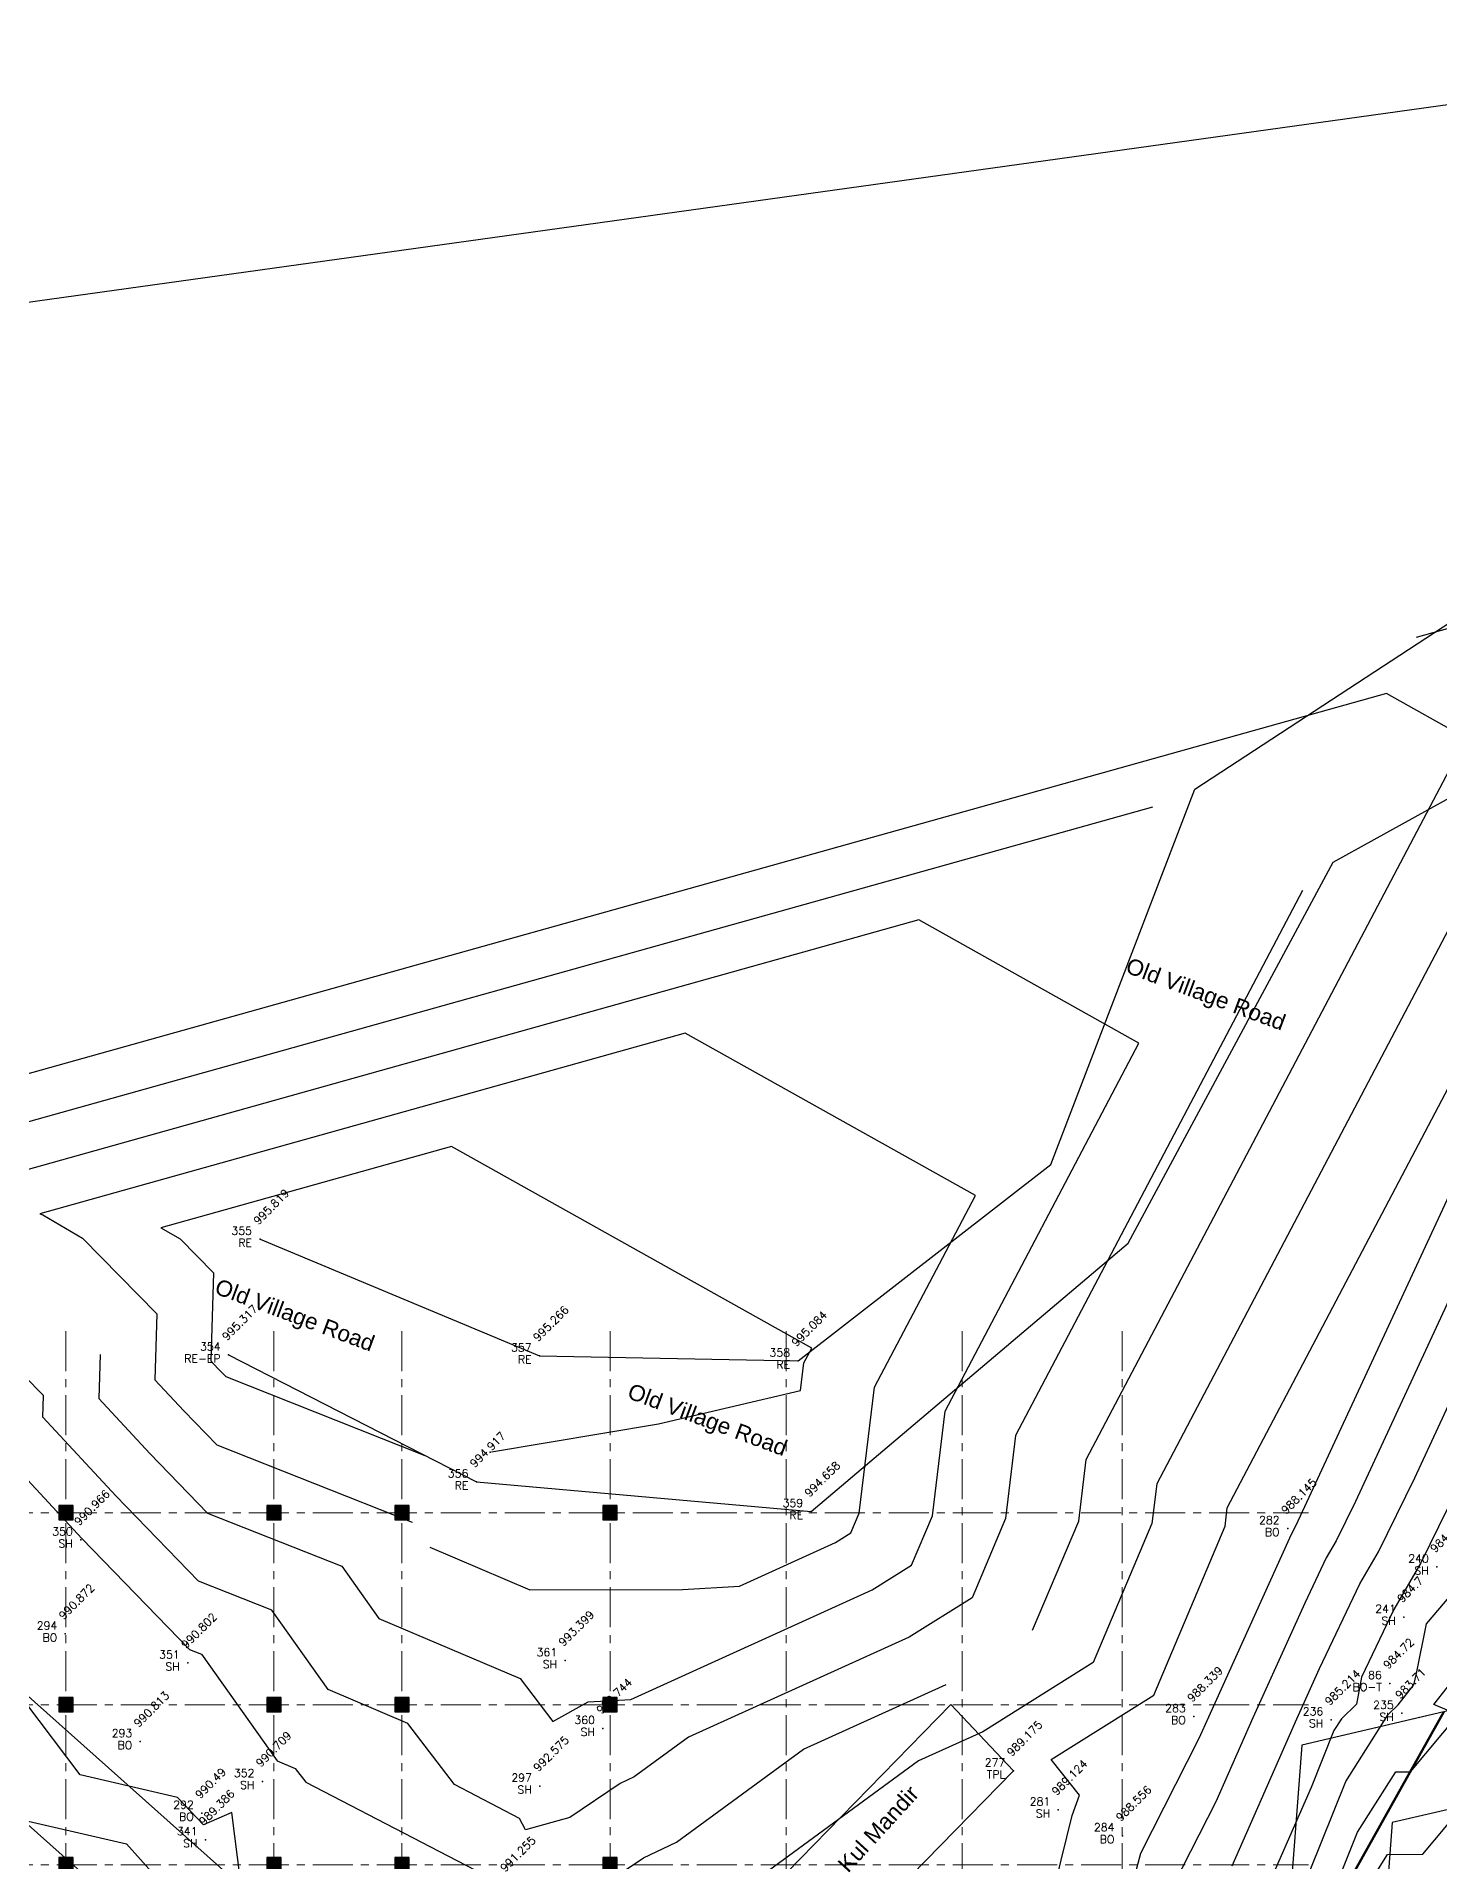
# Model space of a CAD drawing. Header units: metres. Extents: x 319894 to 3389272, y 120 to 6136017.
# Drawn here: x 321054.1 to 321097.9, y 3067940 to 3067997 of the extents above; entities that cross this region are included whole.
import ezdxf
from ezdxf.enums import TextEntityAlignment as Align

# ---------------------------------------------------------------- set-up
doc = ezdxf.new("R2010")
doc.units = ezdxf.units.M
doc.header["$MEASUREMENT"] = 0
doc.linetypes.add('CENTER', pattern=[2, 1.25, -0.25, 0.25, -0.25])
doc.linetypes.add('HIDDEN', pattern=[0.375, 0.25, -0.125])
for name, color, linetype, lineweight in [('a_MUEBLE', 255, 'Continuous', 5), ('centerline', 255, 'HIDDEN', 5), ('column', 50, 'Continuous', 30), ('hatch', 252, 'Continuous', 15), ('wall', 4, 'Continuous', 30)]:
    doc.layers.add(name, color=color, linetype=linetype, lineweight=lineweight)
for name, color, linetype in [('BO', 7, 'Continuous'), ('BO-T', 7, 'Continuous'), ('Contour', 254, 'Continuous'), ('Index_Contour', 8, 'Continuous'), ('Points', 7, 'Continuous'), ('Points-ELV', 6, 'Continuous'), ('Points-NUM', 4, 'Continuous'), ('Points-TXT', 3, 'Continuous'), ('RE', 7, 'Continuous'), ('RE-EP', 7, 'Continuous'), ('SH', 7, 'Continuous'), ('TPL', 7, 'Continuous')]:
    doc.layers.add(name, color=color, linetype=linetype)
doc.styles.add('romans', font='romans.shx')
doc.styles.get("Standard").update_dxf_attribs({"font": 'arial.ttf'})

# ---------------------------------------------------------------- blocks, each defined once
blk = doc.blocks.new('POINTS')
at = {"layer": 'Points'}
blk.add_line((0, 0), (0, 0), dxfattribs=at)
blk.add_point((0, 0), dxfattribs=at)
at = {"layer": 'Points-ELV', "style": 'romans'}
blk.add_attdef('ELEV', text='', height=1, rotation=45, dxfattribs=at).set_placement((0, 0), align=Align.BOTTOM_LEFT)
at = {"layer": 'Points-NUM', "style": 'romans'}
blk.add_attdef('PTNUM', text='', height=1, dxfattribs=at).set_placement((0, 0), align=Align.BOTTOM_RIGHT)
at = {"layer": 'Points-TXT', "style": 'romans'}
blk.add_attdef('DESC', text='', height=1, dxfattribs=at).set_placement((0, 0), align=Align.BOTTOM_RIGHT)
blk = doc.blocks.new('SIT4')
blk.add_lwpolyline([(320247.471, 3067753.484), (320316.259, 3067830.572), (320385.466, 3067840.208), (320441.67, 3067801.664), (320406.857, 3067704.466), (320332.505, 3067671.208), (320246.604, 3067696.68)], close=True)
for points, elevation in [([(320333.098, 3067802.628), (320341.833, 3067798.981), (320349.907, 3067798.822), (320357.799, 3067804.96), (320362.302, 3067816.692), (320371.921, 3067822.975), (320386.533, 3067821.196), (320389.489, 3067811.676), (320398.503, 3067793.965), (320410.522, 3067789.704)], 995.819), ([(320332.117, 3067799.01), (320339.858, 3067795.044), (320350.316, 3067794.12), (320360.219, 3067802.505), (320366.625, 3067814.404), (320373.514, 3067818.22), (320384.404, 3067818.45), (320386.91, 3067809.856), (320395.419, 3067792.89), (320408.585, 3067787.978)], 995.317), ([(320347.847, 3067781.087), (320354.679, 3067788.091)], 989.679), ([(320356.633, 3067786.016), (320354.679, 3067788.091)], 989.175), ([(320349.801, 3067779.012), (320356.633, 3067786.016)], 989.743)]:
    blk.add_lwpolyline(points, dxfattribs=dict(elevation=elevation))
at = {"color": 1, "lineweight": 30, "elevation": 987.586}
blk.add_lwpolyline([(320370.962, 3067788.062), (320365.642, 3067786.817), (320365.22, 3067781.217), (320357.075, 3067768.983), (320351.198, 3067769.518), (320338.771, 3067776.828), (320320.261, 3067793.321), (320314.412, 3067798.558), (320311.03, 3067797.459), (320298.566, 3067783.015), (320298.855, 3067776.316), (320293.441, 3067769.683), (320295.803, 3067764.568), (320294.773, 3067759.718), (320296.035, 3067743.401), (320300.28, 3067731.268), (320306.229, 3067716.969), (320317.648, 3067711.854), (320321.527, 3067710.598), (320324.41, 3067708.85), (320339.069, 3067708.62), (320362.184, 3067707.54), (320368.815, 3067710.117), (320374.083, 3067711.085)], dxfattribs=at)
at = {"color": 1, "elevation": 987.586}
blk.add_lwpolyline([(320338.771, 3067776.828), (320320.261, 3067793.321), (320314.412, 3067798.558), (320311.03, 3067797.459), (320298.566, 3067783.015)], dxfattribs=at)
blk.add_lwpolyline([(320365.385, 3067779.463), (320370.077, 3067787.855), (320365.642, 3067786.817), (320365.22, 3067781.217), (320359.417, 3067772.5), (320362.79, 3067769.917)], close=True, dxfattribs=at)
at = {"layer": 'a_MUEBLE', "lineweight": 40, "elevation": 968}
blk.add_lwpolyline([(320365.385, 3067779.463), (320368.779, 3067785.533), (320370.077, 3067787.855)], dxfattribs=at)
at = {"layer": 'Contour'}
for points in [[(320311.695, 3067801.893), (320312.35, 3067801.713), (320314.701, 3067799.168), (320317.49, 3067796.316), (320318.195, 3067795.197), (320319.108, 3067795.029), (320321.015, 3067792.376), (320322.39, 3067791.039), (320322.212, 3067789.371), (320322.62, 3067788.775), (320324.369, 3067785.679), (320325.181, 3067784.601), (320328.924, 3067783.733), (320329.889, 3067782.659)], [(320357.45, 3067780.468), (320358.473, 3067784.619), (320358.704, 3067785.256), (320357.812, 3067786.371), (320361.018, 3067788.383), (320363.248, 3067793.656), (320363.318, 3067794.231), (320370.844, 3067808.532)], [(320357.235, 3067790.411), (320358.677, 3067793.82), (320358.909, 3067795.74), (320370.776, 3067818.287), (320368.291, 3067819.679), (320314.866, 3067804.716), (320315.133, 3067804.647), (320318.396, 3067802.718), (320324.326, 3067796.701), (320321.735, 3067796.66), (320322.021, 3067796.206), (320322.626, 3067795.617), (320324.657, 3067796.129), (320325.707, 3067795.243), (320327.534, 3067793.275), (320330.896, 3067789.807), (320331.273, 3067789.657), (320333.636, 3067786.33), (320334.196, 3067786.091), (320334.525, 3067785.66), (320340.093, 3067782.77)], [(320344.413, 3067782.847), (320345.083, 3067783.298), (320346.107, 3067783.782), (320350.077, 3067786.694), (320354.53, 3067788.713)], [(320360.219, 3067781.954), (320360.612, 3067783.439), (320362.443, 3067787.037), (320362.735, 3067787.701), (320365.27, 3067793.29), (320365.355, 3067793.469), (320365.471, 3067793.693), (320376.035, 3067816.469)], [(320365.666, 3067813.521), (320356.705, 3067796.494), (320356.391, 3067793.902), (320355.343, 3067791.425), (320353.378, 3067790.191), (320346.484, 3067787.065), (320344.791, 3067785.823), (320344.354, 3067785.617), (320342.78, 3067784.557), (320341.39, 3067784.174), (320341.203, 3067784.528), (320339.171, 3067785.584), (320337.712, 3067787.494), (320335.224, 3067788.555), (320333.465, 3067791.032), (320331.178, 3067791.938), (320328.595, 3067794.603), (320326.314, 3067797.062), (320326.335, 3067797.74), (320321.447, 3067802.699), (320318.861, 3067804.228), (320318.649, 3067804.283), (320360.988, 3067816.14)], [(320375.751, 3067812.603), (320367.323, 3067794.43), (320366.715, 3067793.196), (320366.409, 3067792.666), (320365.735, 3067791.251), (320364.11, 3067787.668), (320362.957, 3067785.043), (320361.64, 3067782.455)], [(320328.106, 3067799.02), (320328.063, 3067797.649), (320329.657, 3067795.932), (320331.461, 3067794.07), (320335.656, 3067792.407), (320336.813, 3067790.779), (320341.227, 3067788.898), (320342.248, 3067787.56), (320343.35, 3067788.169), (320344.681, 3067788.248), (320352.226, 3067791.669), (320353.452, 3067792.438), (320354.105, 3067793.984), (320354.5, 3067797.249), (320360.556, 3067808.755), (320353.685, 3067812.602), (320322.432, 3067803.849), (320322.589, 3067803.809), (320324.498, 3067802.68)], [(320338.401, 3067793.004), (320341.532, 3067791.669), (320346.299, 3067791.683), (320348.08, 3067791.789), (320351.074, 3067793.147), (320351.56, 3067793.452), (320351.82, 3067794.066), (320352.296, 3067798.004), (320355.446, 3067803.988), (320346.382, 3067809.064), (320326.216, 3067803.416), (320326.317, 3067803.39), (320327.548, 3067802.662), (320329.877, 3067800.299), (320329.813, 3067798.236), (320330.718, 3067797.26), (320331.744, 3067796.202), (320337.848, 3067793.783)], [(320363.471, 3067783.05), (320365.486, 3067787.635), (320366.201, 3067789.212), (320367.462, 3067791.862), (320368.037, 3067792.855), (320369.174, 3067795.168), (320375.467, 3067808.737)], [(320364.774, 3067780.083), (320367.017, 3067785.683), (320368.342, 3067787.772), (320368.659, 3067788.079), (320369.149, 3067788.697), (320369.228, 3067789.06), (320369.54, 3067790.608), (320370.307, 3067791.515)], [(320365.921, 3067780.43), (320367.389, 3067784.096), (320368.583, 3067785.978), (320369.04, 3067785.983), (320370.527, 3067787.761), (320369.767, 3067788.084), (320370.2, 3067788.63)], [(320367.76, 3067782.509), (320368.324, 3067783.398), (320369.425, 3067783.408), (320373.007, 3067787.691)]]:
    blk.add_lwpolyline(points, dxfattribs=at)
at = {"layer": 'Index_Contour'}
for points in [[(320369.233, 3067821.435), (320375.594, 3067823.217)], [(320375.886, 3067823.054), (320361.113, 3067794.985), (320360.963, 3067793.738), (320359.127, 3067789.397), (320355.682, 3067787.235), (320353.669, 3067786.322), (320347.424, 3067781.742)], [(320332.489, 3067782.577), (320332.221, 3067784.707), (320331.33, 3067784.324), (320330.518, 3067785.181), (320327.484, 3067785.885), (320325.782, 3067788.143), (320324.967, 3067789.585), (320323.876, 3067791.183), (320323.955, 3067791.921), (320321.547, 3067794.262), (320320.574, 3067795.616), (320320.108, 3067795.702), (320316.859, 3067800.861), (320315.284, 3067802.476), (320313.705, 3067803.236), (320313.266, 3067803.317)], [(320340.327, 3067795.98), (320345.544, 3067796.854), (320349.987, 3067797.894), (320350.092, 3067798.758), (320350.336, 3067799.222), (320339.079, 3067805.525), (320329.999, 3067802.983), (320330.599, 3067802.643), (320331.647, 3067801.579), (320331.562, 3067798.823), (320331.78, 3067798.588), (320332.027, 3067798.334), (320338.251, 3067795.867)], [(320371.026, 3067795.906), (320369.358, 3067792.514), (320368.516, 3067791.059), (320367.51, 3067788.945), (320367.358, 3067788.102), (320366.88, 3067787.638), (320366.646, 3067787.27), (320365.936, 3067785.498), (320363.985, 3067781.056)]]:
    blk.add_lwpolyline(points, dxfattribs=at)
at = {"layer": 'BO', "linetype": 'Continuous'}
ref = blk.add_blockref('POINTS', (320365.203, 3067793.586, 988.145), dxfattribs=at)
ref.add_attrib('PTNUM', '282', dxfattribs={"layer": 'Points-NUM', "height": 0.25, "style": 'romans'}).set_placement((320364.953, 3067793.648, 988.145), align=Align.BOTTOM_RIGHT)
ref.add_attrib('DESC', 'BO', dxfattribs={"layer": 'Points-TXT', "height": 0.25, "style": 'romans'}).set_placement((320364.953, 3067793.273, 988.145), align=Align.BOTTOM_RIGHT)
ref.add_attrib('ELEV', '988.145', dxfattribs={"layer": 'Points-ELV', "height": 0.25, "rotation": 45, "style": 'romans'}).set_placement((320365.203, 3067793.961, 988.145), align=Align.BOTTOM_LEFT)
ref = blk.add_blockref('POINTS', (320327.015, 3067790.292, 990.872), dxfattribs=at)
ref.add_attrib('PTNUM', '294', dxfattribs={"layer": 'Points-NUM', "height": 0.25, "style": 'romans'}).set_placement((320326.765, 3067790.354, 990.872), align=Align.BOTTOM_RIGHT)
ref.add_attrib('DESC', 'BO', dxfattribs={"layer": 'Points-TXT', "height": 0.25, "style": 'romans'}).set_placement((320326.765, 3067789.979, 990.872), align=Align.BOTTOM_RIGHT)
ref.add_attrib('ELEV', '990.872', dxfattribs={"layer": 'Points-ELV', "height": 0.25, "rotation": 45, "style": 'romans'}).set_placement((320327.015, 3067790.667, 990.872), align=Align.BOTTOM_LEFT)
ref = blk.add_blockref('POINTS', (320362.269, 3067787.713, 988.339), dxfattribs=at)
ref.add_attrib('PTNUM', '283', dxfattribs={"layer": 'Points-NUM', "height": 0.25, "style": 'romans'}).set_placement((320362.019, 3067787.775, 988.339), align=Align.BOTTOM_RIGHT)
ref.add_attrib('DESC', 'BO', dxfattribs={"layer": 'Points-TXT', "height": 0.25, "style": 'romans'}).set_placement((320362.019, 3067787.4, 988.339), align=Align.BOTTOM_RIGHT)
ref.add_attrib('ELEV', '988.339', dxfattribs={"layer": 'Points-ELV', "height": 0.25, "rotation": 45, "style": 'romans'}).set_placement((320362.269, 3067788.088, 988.339), align=Align.BOTTOM_LEFT)
ref = blk.add_blockref('POINTS', (320329.357, 3067786.929, 990.813), dxfattribs=at)
ref.add_attrib('PTNUM', '293', dxfattribs={"layer": 'Points-NUM', "height": 0.25, "style": 'romans'}).set_placement((320329.107, 3067786.991, 990.813), align=Align.BOTTOM_RIGHT)
ref.add_attrib('DESC', 'BO', dxfattribs={"layer": 'Points-TXT', "height": 0.25, "style": 'romans'}).set_placement((320329.107, 3067786.616, 990.813), align=Align.BOTTOM_RIGHT)
ref.add_attrib('ELEV', '990.813', dxfattribs={"layer": 'Points-ELV', "height": 0.25, "rotation": 45, "style": 'romans'}).set_placement((320329.357, 3067787.304, 990.813), align=Align.BOTTOM_LEFT)
ref = blk.add_blockref('POINTS', (320331.279, 3067784.694, 990.49), dxfattribs=at)
ref.add_attrib('PTNUM', '292', dxfattribs={"layer": 'Points-NUM', "height": 0.25, "style": 'romans'}).set_placement((320331.029, 3067784.756, 990.49), align=Align.BOTTOM_RIGHT)
ref.add_attrib('DESC', 'BO', dxfattribs={"layer": 'Points-TXT', "height": 0.25, "style": 'romans'}).set_placement((320331.029, 3067784.381, 990.49), align=Align.BOTTOM_RIGHT)
ref.add_attrib('ELEV', '990.49', dxfattribs={"layer": 'Points-ELV', "height": 0.25, "rotation": 45, "style": 'romans'}).set_placement((320331.279, 3067785.069, 990.49), align=Align.BOTTOM_LEFT)
ref = blk.add_blockref('POINTS', (320360.041, 3067783.987, 988.556), dxfattribs=at)
ref.add_attrib('PTNUM', '284', dxfattribs={"layer": 'Points-NUM', "height": 0.25, "style": 'romans'}).set_placement((320359.791, 3067784.049, 988.556), align=Align.BOTTOM_RIGHT)
ref.add_attrib('DESC', 'BO', dxfattribs={"layer": 'Points-TXT', "height": 0.25, "style": 'romans'}).set_placement((320359.791, 3067783.674, 988.556), align=Align.BOTTOM_RIGHT)
ref.add_attrib('ELEV', '988.556', dxfattribs={"layer": 'Points-ELV', "height": 0.25, "rotation": 45, "style": 'romans'}).set_placement((320360.041, 3067784.362, 988.556), align=Align.BOTTOM_LEFT)
at = {"layer": 'BO-T', "linetype": 'Continuous'}
ref = blk.add_blockref('POINTS', (320368.393, 3067788.746, 984.72), dxfattribs=at)
ref.add_attrib('PTNUM', '86', dxfattribs={"layer": 'Points-NUM', "height": 0.25, "style": 'romans'}).set_placement((320368.143, 3067788.808, 984.72), align=Align.BOTTOM_RIGHT)
ref.add_attrib('DESC', 'BO-T', dxfattribs={"layer": 'Points-TXT', "height": 0.25, "style": 'romans'}).set_placement((320368.143, 3067788.433, 984.72), align=Align.BOTTOM_RIGHT)
ref.add_attrib('ELEV', '984.72', dxfattribs={"layer": 'Points-ELV', "height": 0.25, "rotation": 45, "style": 'romans'}).set_placement((320368.393, 3067789.121, 984.72), align=Align.BOTTOM_LEFT)
at = {"layer": 'RE', "linetype": 'Continuous'}
ref = blk.add_blockref('POINTS', (320341.833, 3067798.981, 995.266), dxfattribs=at)
ref.add_attrib('PTNUM', '357', dxfattribs={"layer": 'Points-NUM', "height": 0.25, "style": 'romans'}).set_placement((320341.583, 3067799.043, 995.266), align=Align.BOTTOM_RIGHT)
ref.add_attrib('DESC', 'RE', dxfattribs={"layer": 'Points-TXT', "height": 0.25, "style": 'romans'}).set_placement((320341.583, 3067798.668, 995.266), align=Align.BOTTOM_RIGHT)
ref.add_attrib('ELEV', '995.266', dxfattribs={"layer": 'Points-ELV', "height": 0.25, "rotation": 45, "style": 'romans'}).set_placement((320341.833, 3067799.356, 995.266), align=Align.BOTTOM_LEFT)
ref = blk.add_blockref('POINTS', (320349.907, 3067798.822, 995.084), dxfattribs=at)
ref.add_attrib('PTNUM', '358', dxfattribs={"layer": 'Points-NUM', "height": 0.25, "style": 'romans'}).set_placement((320349.657, 3067798.884, 995.084), align=Align.BOTTOM_RIGHT)
ref.add_attrib('DESC', 'RE', dxfattribs={"layer": 'Points-TXT', "height": 0.25, "style": 'romans'}).set_placement((320349.657, 3067798.509, 995.084), align=Align.BOTTOM_RIGHT)
ref.add_attrib('ELEV', '995.084', dxfattribs={"layer": 'Points-ELV', "height": 0.25, "rotation": 45, "style": 'romans'}).set_placement((320349.907, 3067799.197, 995.084), align=Align.BOTTOM_LEFT)
ref = blk.add_blockref('POINTS', (320339.858, 3067795.044, 994.917), dxfattribs=at)
ref.add_attrib('PTNUM', '356', dxfattribs={"layer": 'Points-NUM', "height": 0.25, "style": 'romans'}).set_placement((320339.608, 3067795.106, 994.917), align=Align.BOTTOM_RIGHT)
ref.add_attrib('DESC', 'RE', dxfattribs={"layer": 'Points-TXT', "height": 0.25, "style": 'romans'}).set_placement((320339.608, 3067794.731, 994.917), align=Align.BOTTOM_RIGHT)
ref.add_attrib('ELEV', '994.917', dxfattribs={"layer": 'Points-ELV', "height": 0.25, "rotation": 45, "style": 'romans'}).set_placement((320339.858, 3067795.419, 994.917), align=Align.BOTTOM_LEFT)
ref = blk.add_blockref('POINTS', (320350.316, 3067794.12, 994.658), dxfattribs=at)
ref.add_attrib('PTNUM', '359', dxfattribs={"layer": 'Points-NUM', "height": 0.25, "style": 'romans'}).set_placement((320350.066, 3067794.182, 994.658), align=Align.BOTTOM_RIGHT)
ref.add_attrib('DESC', 'RE', dxfattribs={"layer": 'Points-TXT', "height": 0.25, "style": 'romans'}).set_placement((320350.066, 3067793.807, 994.658), align=Align.BOTTOM_RIGHT)
ref.add_attrib('ELEV', '994.658', dxfattribs={"layer": 'Points-ELV', "height": 0.25, "rotation": 45, "style": 'romans'}).set_placement((320350.316, 3067794.495, 994.658), align=Align.BOTTOM_LEFT)
at = {"layer": 'RE-EP', "linetype": 'Continuous'}
ref = blk.add_blockref('POINTS', (320333.098, 3067802.628, 995.819), dxfattribs=at)
ref.add_attrib('PTNUM', '355', dxfattribs={"layer": 'Points-NUM', "height": 0.25, "style": 'romans'}).set_placement((320332.848, 3067802.69, 995.819), align=Align.BOTTOM_RIGHT)
ref.add_attrib('DESC', 'RE', dxfattribs={"layer": 'Points-TXT', "height": 0.25, "style": 'romans'}).set_placement((320332.848, 3067802.315, 995.819), align=Align.BOTTOM_RIGHT)
ref.add_attrib('ELEV', '995.819', dxfattribs={"layer": 'Points-ELV', "height": 0.25, "rotation": 45, "style": 'romans'}).set_placement((320333.098, 3067803.003, 995.819), align=Align.BOTTOM_LEFT)
ref = blk.add_blockref('POINTS', (320332.117, 3067799.01, 995.317), dxfattribs=at)
ref.add_attrib('PTNUM', '354', dxfattribs={"layer": 'Points-NUM', "height": 0.25, "style": 'romans'}).set_placement((320331.867, 3067799.072, 995.317), align=Align.BOTTOM_RIGHT)
ref.add_attrib('DESC', 'RE-EP', dxfattribs={"layer": 'Points-TXT', "height": 0.25, "style": 'romans'}).set_placement((320331.867, 3067798.697, 995.317), align=Align.BOTTOM_RIGHT)
ref.add_attrib('ELEV', '995.317', dxfattribs={"layer": 'Points-ELV', "height": 0.25, "rotation": 45, "style": 'romans'}).set_placement((320332.117, 3067799.385, 995.317), align=Align.BOTTOM_LEFT)
at = {"layer": 'SH', "linetype": 'Continuous'}
ref = blk.add_blockref('POINTS', (320327.498, 3067793.23, 990.966), dxfattribs=at)
ref.add_attrib('PTNUM', '350', dxfattribs={"layer": 'Points-NUM', "height": 0.25, "style": 'romans'}).set_placement((320327.248, 3067793.292, 990.966), align=Align.BOTTOM_RIGHT)
ref.add_attrib('DESC', 'SH', dxfattribs={"layer": 'Points-TXT', "height": 0.25, "style": 'romans'}).set_placement((320327.248, 3067792.917, 990.966), align=Align.BOTTOM_RIGHT)
ref.add_attrib('ELEV', '990.966', dxfattribs={"layer": 'Points-ELV', "height": 0.25, "rotation": 45, "style": 'romans'}).set_placement((320327.498, 3067793.605, 990.966), align=Align.BOTTOM_LEFT)
ref = blk.add_blockref('POINTS', (320369.862, 3067792.385, 984.619), dxfattribs=at)
ref.add_attrib('PTNUM', '240', dxfattribs={"layer": 'Points-NUM', "height": 0.25, "style": 'romans'}).set_placement((320369.612, 3067792.447, 984.619), align=Align.BOTTOM_RIGHT)
ref.add_attrib('DESC', 'SH', dxfattribs={"layer": 'Points-TXT', "height": 0.25, "style": 'romans'}).set_placement((320369.612, 3067792.072, 984.619), align=Align.BOTTOM_RIGHT)
ref.add_attrib('ELEV', '984.619', dxfattribs={"layer": 'Points-ELV', "height": 0.25, "rotation": 45, "style": 'romans'}).set_placement((320369.862, 3067792.76, 984.619), align=Align.BOTTOM_LEFT)
ref = blk.add_blockref('POINTS', (320368.832, 3067790.818, 984.7), dxfattribs=at)
ref.add_attrib('PTNUM', '241', dxfattribs={"layer": 'Points-NUM', "height": 0.25, "style": 'romans'}).set_placement((320368.582, 3067790.88, 984.7), align=Align.BOTTOM_RIGHT)
ref.add_attrib('DESC', 'SH', dxfattribs={"layer": 'Points-TXT', "height": 0.25, "style": 'romans'}).set_placement((320368.582, 3067790.505, 984.7), align=Align.BOTTOM_RIGHT)
ref.add_attrib('ELEV', '984.7', dxfattribs={"layer": 'Points-ELV', "height": 0.25, "rotation": 45, "style": 'romans'}).set_placement((320368.832, 3067791.193, 984.7), align=Align.BOTTOM_LEFT)
ref = blk.add_blockref('POINTS', (320330.84, 3067789.385, 990.802), dxfattribs=at)
ref.add_attrib('PTNUM', '351', dxfattribs={"layer": 'Points-NUM', "height": 0.25, "style": 'romans'}).set_placement((320330.59, 3067789.447, 990.802), align=Align.BOTTOM_RIGHT)
ref.add_attrib('DESC', 'SH', dxfattribs={"layer": 'Points-TXT', "height": 0.25, "style": 'romans'}).set_placement((320330.59, 3067789.072, 990.802), align=Align.BOTTOM_RIGHT)
ref.add_attrib('ELEV', '990.802', dxfattribs={"layer": 'Points-ELV', "height": 0.25, "rotation": 45, "style": 'romans'}).set_placement((320330.84, 3067789.76, 990.802), align=Align.BOTTOM_LEFT)
ref = blk.add_blockref('POINTS', (320342.63, 3067789.458, 993.399), dxfattribs=at)
ref.add_attrib('PTNUM', '361', dxfattribs={"layer": 'Points-NUM', "height": 0.25, "style": 'romans'}).set_placement((320342.38, 3067789.52, 993.399), align=Align.BOTTOM_RIGHT)
ref.add_attrib('DESC', 'SH', dxfattribs={"layer": 'Points-TXT', "height": 0.25, "style": 'romans'}).set_placement((320342.38, 3067789.145, 993.399), align=Align.BOTTOM_RIGHT)
ref.add_attrib('ELEV', '993.399', dxfattribs={"layer": 'Points-ELV', "height": 0.25, "rotation": 45, "style": 'romans'}).set_placement((320342.63, 3067789.833, 993.399), align=Align.BOTTOM_LEFT)
ref = blk.add_blockref('POINTS', (320366.567, 3067787.61, 985.214), dxfattribs=at)
ref.add_attrib('PTNUM', '236', dxfattribs={"layer": 'Points-NUM', "height": 0.25, "style": 'romans'}).set_placement((320366.317, 3067787.672, 985.214), align=Align.BOTTOM_RIGHT)
ref.add_attrib('DESC', 'SH', dxfattribs={"layer": 'Points-TXT', "height": 0.25, "style": 'romans'}).set_placement((320366.317, 3067787.297, 985.214), align=Align.BOTTOM_RIGHT)
ref.add_attrib('ELEV', '985.214', dxfattribs={"layer": 'Points-ELV', "height": 0.25, "rotation": 45, "style": 'romans'}).set_placement((320366.567, 3067787.985, 985.214), align=Align.BOTTOM_LEFT)
ref = blk.add_blockref('POINTS', (320368.767, 3067787.811, 983.71), dxfattribs=at)
ref.add_attrib('PTNUM', '235', dxfattribs={"layer": 'Points-NUM', "height": 0.25, "style": 'romans'}).set_placement((320368.517, 3067787.873, 983.71), align=Align.BOTTOM_RIGHT)
ref.add_attrib('DESC', 'SH', dxfattribs={"layer": 'Points-TXT', "height": 0.25, "style": 'romans'}).set_placement((320368.517, 3067787.498, 983.71), align=Align.BOTTOM_RIGHT)
ref.add_attrib('ELEV', '983.71', dxfattribs={"layer": 'Points-ELV', "height": 0.25, "rotation": 45, "style": 'romans'}).set_placement((320368.767, 3067788.186, 983.71), align=Align.BOTTOM_LEFT)
ref = blk.add_blockref('POINTS', (320343.812, 3067787.342, 992.744), dxfattribs=at)
ref.add_attrib('PTNUM', '360', dxfattribs={"layer": 'Points-NUM', "height": 0.25, "style": 'romans'}).set_placement((320343.562, 3067787.404, 992.744), align=Align.BOTTOM_RIGHT)
ref.add_attrib('DESC', 'SH', dxfattribs={"layer": 'Points-TXT', "height": 0.25, "style": 'romans'}).set_placement((320343.562, 3067787.029, 992.744), align=Align.BOTTOM_RIGHT)
ref.add_attrib('ELEV', '992.744', dxfattribs={"layer": 'Points-ELV', "height": 0.25, "rotation": 45, "style": 'romans'}).set_placement((320343.812, 3067787.717, 992.744), align=Align.BOTTOM_LEFT)
ref = blk.add_blockref('POINTS', (320333.174, 3067785.683, 990.709), dxfattribs=at)
ref.add_attrib('PTNUM', '352', dxfattribs={"layer": 'Points-NUM', "height": 0.25, "style": 'romans'}).set_placement((320332.924, 3067785.745, 990.709), align=Align.BOTTOM_RIGHT)
ref.add_attrib('DESC', 'SH', dxfattribs={"layer": 'Points-TXT', "height": 0.25, "style": 'romans'}).set_placement((320332.924, 3067785.37, 990.709), align=Align.BOTTOM_RIGHT)
ref.add_attrib('ELEV', '990.709', dxfattribs={"layer": 'Points-ELV', "height": 0.25, "rotation": 45, "style": 'romans'}).set_placement((320333.174, 3067786.058, 990.709), align=Align.BOTTOM_LEFT)
ref = blk.add_blockref('POINTS', (320341.842, 3067785.54, 992.575), dxfattribs=at)
ref.add_attrib('PTNUM', '297', dxfattribs={"layer": 'Points-NUM', "height": 0.25, "style": 'romans'}).set_placement((320341.592, 3067785.602, 992.575), align=Align.BOTTOM_RIGHT)
ref.add_attrib('DESC', 'SH', dxfattribs={"layer": 'Points-TXT', "height": 0.25, "style": 'romans'}).set_placement((320341.592, 3067785.227, 992.575), align=Align.BOTTOM_RIGHT)
ref.add_attrib('ELEV', '992.575', dxfattribs={"layer": 'Points-ELV', "height": 0.25, "rotation": 45, "style": 'romans'}).set_placement((320341.842, 3067785.915, 992.575), align=Align.BOTTOM_LEFT)
ref = blk.add_blockref('POINTS', (320358.036, 3067784.796, 989.124), dxfattribs=at)
ref.add_attrib('PTNUM', '281', dxfattribs={"layer": 'Points-NUM', "height": 0.25, "style": 'romans'}).set_placement((320357.786, 3067784.858, 989.124), align=Align.BOTTOM_RIGHT)
ref.add_attrib('DESC', 'SH', dxfattribs={"layer": 'Points-TXT', "height": 0.25, "style": 'romans'}).set_placement((320357.786, 3067784.483, 989.124), align=Align.BOTTOM_RIGHT)
ref.add_attrib('ELEV', '989.124', dxfattribs={"layer": 'Points-ELV', "height": 0.25, "rotation": 45, "style": 'romans'}).set_placement((320358.036, 3067785.171, 989.124), align=Align.BOTTOM_LEFT)
ref = blk.add_blockref('POINTS', (320331.396, 3067783.862, 989.386), dxfattribs=at)
ref.add_attrib('PTNUM', '341', dxfattribs={"layer": 'Points-NUM', "height": 0.25, "style": 'romans'}).set_placement((320331.146, 3067783.924, 989.386), align=Align.BOTTOM_RIGHT)
ref.add_attrib('DESC', 'SH', dxfattribs={"layer": 'Points-TXT', "height": 0.25, "style": 'romans'}).set_placement((320331.146, 3067783.549, 989.386), align=Align.BOTTOM_RIGHT)
ref.add_attrib('ELEV', '989.386', dxfattribs={"layer": 'Points-ELV', "height": 0.25, "rotation": 45, "style": 'romans'}).set_placement((320331.396, 3067784.237, 989.386), align=Align.BOTTOM_LEFT)
ref = blk.add_blockref('POINTS', (320340.805, 3067782.405, 991.255), dxfattribs=at)
ref.add_attrib('PTNUM', '298', dxfattribs={"layer": 'Points-NUM', "height": 0.25, "style": 'romans'}).set_placement((320340.555, 3067782.467, 991.255), align=Align.BOTTOM_RIGHT)
ref.add_attrib('DESC', 'SH', dxfattribs={"layer": 'Points-TXT', "height": 0.25, "style": 'romans'}).set_placement((320340.555, 3067782.092, 991.255), align=Align.BOTTOM_RIGHT)
ref.add_attrib('ELEV', '991.255', dxfattribs={"layer": 'Points-ELV', "height": 0.25, "rotation": 45, "style": 'romans'}).set_placement((320340.805, 3067782.78, 991.255), align=Align.BOTTOM_LEFT)
at = {"layer": 'TPL', "linetype": 'Continuous'}
ref = blk.add_blockref('POINTS', (320356.633, 3067786.016, 989.175), dxfattribs=at)
ref.add_attrib('PTNUM', '277', dxfattribs={"layer": 'Points-NUM', "height": 0.25, "style": 'romans'}).set_placement((320356.383, 3067786.078, 989.175), align=Align.BOTTOM_RIGHT)
ref.add_attrib('DESC', 'TPL', dxfattribs={"layer": 'Points-TXT', "height": 0.25, "style": 'romans'}).set_placement((320356.383, 3067785.703, 989.175), align=Align.BOTTOM_RIGHT)
ref.add_attrib('ELEV', '989.175', dxfattribs={"layer": 'Points-ELV', "height": 0.25, "rotation": 45, "style": 'romans'}).set_placement((320356.633, 3067786.391, 989.175), align=Align.BOTTOM_LEFT)
at = {"color": 0, "char_height": 0.5, "attachment_point": 1}
for s, insert, rotation in [('Old Village Road', (320360.28, 3067811.44, 995.819), 339.5151), ('Old Village Road', (320331.819, 3067801.41), 339.5151), ('Old Village Road', (320344.714, 3067798.142), 339.5151), ('Kul Mandir', (320351.102, 3067783.136), 47.692)]:
    blk.add_mtext_dynamic_manual_height_columns(s, width=11.37443, gutter_width=1, heights=[0], dxfattribs=dict(at, insert=insert, rotation=rotation))
blk = doc.blocks.new('column')
at = {"layer": 'hatch'}
h = blk.add_hatch(color=256, dxfattribs=at)
h.dxf.hatch_style = 1
h.paths.add_polyline_path([(0, 0), (0.45, 0), (0.45, 0.45), (0, 0.45)])
at = {"layer": 'column'}
for p, q in [((0, 0.45), (0.45, 0)), ((0, 0), (0.45, 0.45)), ((0, 0.225), (0.45, 0.225)), ((0.225, 0.45), (0.225, 0))]:
    blk.add_line(p, q, dxfattribs=at)
blk.add_lwpolyline([(0, 0), (0.45, 0), (0.45, 0.45), (0, 0.45)], close=True, dxfattribs=at)
blk = doc.blocks.new('NEW GRID')
at = {"layer": 'centerline', "linetype": 'CENTER'}
for p, q in [((321692.732, 3068028.607), (321692.732, 3067990.487)), ((321697.232, 3068028.607), (321697.232, 3067990.487)), ((321703.732, 3068028.607), (321703.732, 3067990.487)), ((321707.732, 3068028.607), (321707.732, 3067990.487)), ((321714.234, 3068028.607), (321714.234, 3067990.487)), ((321719.734, 3068028.607), (321719.734, 3067990.487)), ((321725.234, 3068028.607), (321725.234, 3067990.487)), ((321730.23, 3068028.607), (321730.23, 3067990.487)), ((321688.946, 3068022.931), (321736.052, 3068022.931)), ((321688.946, 3068016.931), (321736.052, 3068016.931)), ((321688.946, 3068011.931), (321736.052, 3068011.931)), ((321688.946, 3068007.936), (321736.052, 3068007.936)), ((321688.946, 3068003.936), (321736.052, 3068003.936)), ((321688.946, 3068000.94), (321736.052, 3068000.94)), ((321688.946, 3067994.937), (321736.052, 3067994.937))]:
    blk.add_line(p, q, dxfattribs=at)
at = {"layer": 'wall'}
for p in [(321692.507, 3068022.706), (321697.007, 3068022.706), (321703.507, 3068022.706), (321707.507, 3068022.706), (321714.009, 3068022.706), (321692.507, 3068016.706), (321697.007, 3068016.706), (321703.507, 3068016.706), (321707.507, 3068016.706), (321714.009, 3068016.706), (321692.507, 3068011.706), (321697.007, 3068011.706), (321703.507, 3068011.706), (321707.507, 3068011.706), (321714.009, 3068011.706), (321692.507, 3068007.711), (321697.007, 3068007.711), (321703.507, 3068007.711), (321707.507, 3068007.711), (321714.009, 3068007.711), (321692.507, 3068003.711), (321697.007, 3068003.711), (321703.507, 3068003.711), (321707.507, 3068003.711), (321714.009, 3068003.711), (321719.509, 3068003.711), (321725.009, 3068003.711), (321730.005, 3068003.711), (321692.507, 3068000.715), (321697.007, 3068000.715), (321703.507, 3068000.715), (321707.507, 3068000.715), (321714.014, 3068000.715), (321719.514, 3068000.715), (321725.014, 3068000.715), (321730.005, 3068000.715), (321692.507, 3067994.712), (321692.507, 3067994.712), (321697.007, 3067994.712), (321703.507, 3067994.712), (321707.507, 3067994.712), (321714.014, 3067994.712), (321719.514, 3067994.712), (321725.014, 3067994.712), (321730.005, 3067994.712)]:
    blk.add_blockref('column', p, dxfattribs=at)

msp = doc.modelspace()

# ---------------------------------------------------------------- linework, layer by layer
at = {"color": 1, "lineweight": 30, "elevation": 987.586}
msp.add_lwpolyline([(321098.942, 3067944.864), (321093.622, 3067943.619), (321093.2, 3067938.019), (321085.055, 3067925.785), (321079.178, 3067926.321), (321066.751, 3067933.63), (321048.241, 3067950.123), (321042.392, 3067955.36), (321039.01, 3067954.261), (321026.546, 3067939.817), (321026.835, 3067933.118), (321021.421, 3067926.486), (321023.783, 3067921.37), (321022.753, 3067916.52), (321024.015, 3067900.204), (321028.26, 3067888.07), (321034.209, 3067873.771), (321045.628, 3067868.657), (321049.507, 3067867.4), (321052.39, 3067865.652), (321067.049, 3067865.422), (321090.164, 3067864.343), (321096.795, 3067866.919), (321102.063, 3067867.887)], dxfattribs=at)
at = {"color": 3, "lineweight": 30, "elevation": 987.586}
msp.add_lwpolyline([(321098.344, 3067941.643), (321096.448, 3067941.199), (321096.133, 3067937.01), (321086.562, 3067922.636), (321078.237, 3067923.394), (321064.976, 3067931.194), (321046.243, 3067947.885), (321041.677, 3067951.974), (321040.734, 3067951.667), (321029.594, 3067938.758), (321029.881, 3067932.106), (321024.931, 3067926.041), (321026.925, 3067921.723), (321025.777, 3067916.32), (321026.976, 3067900.825), (321031.063, 3067889.143), (321036.522, 3067876.023), (321046.707, 3067871.461), (321050.764, 3067870.146), (321053.25, 3067868.639), (321067.143, 3067868.421), (321089.669, 3067867.369), (321095.973, 3067869.818), (321100.603, 3067870.669)], dxfattribs=at)
at = {"color": 2, "lineweight": 158}
msp.add_lwpolyline([(321093.365, 3067936.265), (321096.759, 3067942.335), (321098.057, 3067944.657)], dxfattribs=at)

# ---------------------------------------------------------------- block references
at = {"color": 251, "true_color": 0x636466}
msp.add_blockref('SIT4', (727.98, 156.802), dxfattribs=at)
at = {"layer": 'a_MUEBLE'}
msp.add_blockref('NEW GRID', (-642.219, -72.048), dxfattribs=at)

doc.saveas('drawing.dxf')
